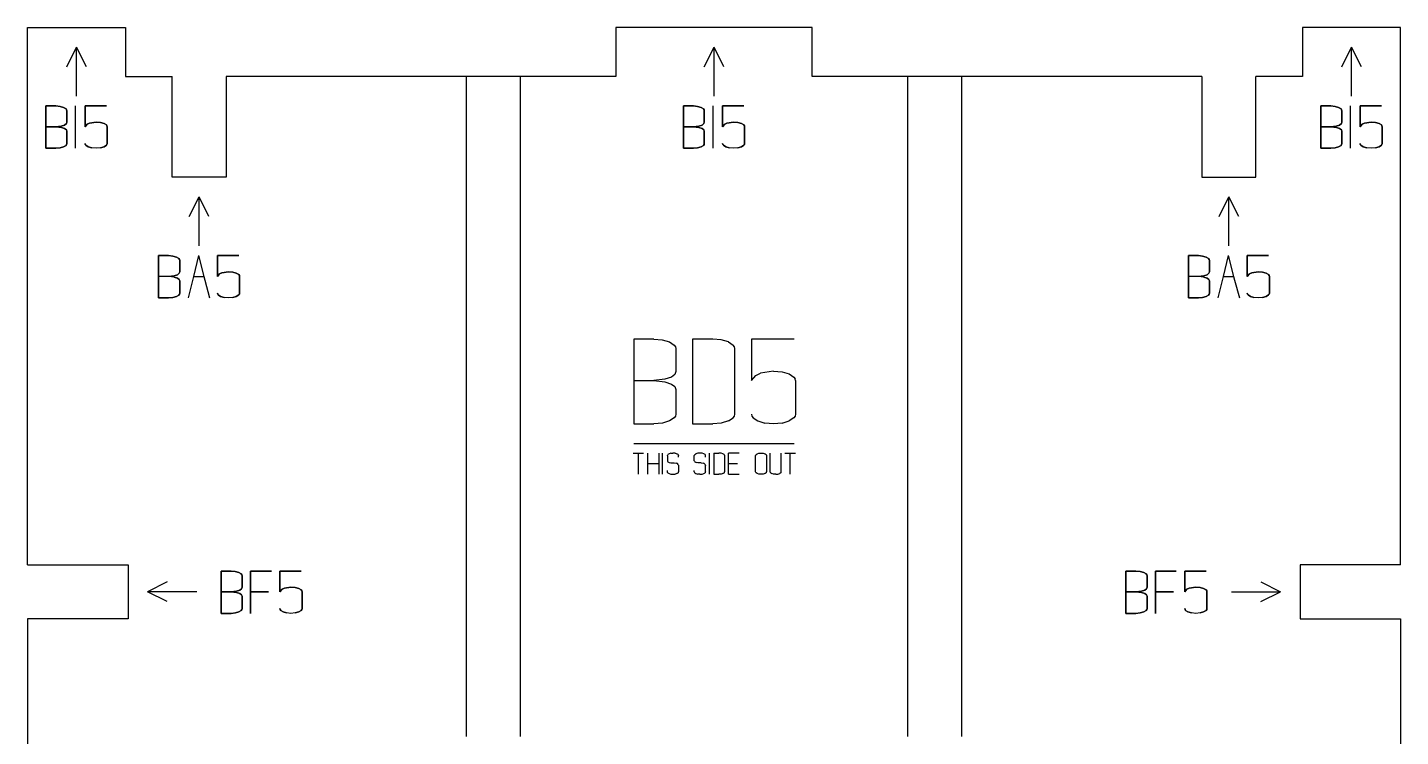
# Model space of a CAD drawing. Header units: millimetres. Extents: x 84 to 224, y -214 to -49.
# Drawn here: x 83.5 to 223.5, y -121.2 to -48.9 of the extents above; entities that cross this region are included whole.
import ezdxf

# ---------------------------------------------------------------- set-up
doc = ezdxf.new("R2010")
doc.units = ezdxf.units.MM
doc.layers.add('coding', color=2, linetype='Continuous')

msp = doc.modelspace()

# ---------------------------------------------------------------- linework, layer by layer
for p, q in [((83.55, -48.94), (93.55, -48.94)), ((83.55, -103.69), (83.55, -48.94)), ((93.55, -48.94), (93.55, -53.94)), ((163.55, -48.94), (143.55, -48.94)), ((143.55, -48.94), (143.55, -53.94)), ((163.55, -53.94), (163.55, -48.94)), ((223.55, -48.94), (213.55, -48.94)), ((213.55, -48.94), (213.55, -53.94)), ((223.55, -103.69), (223.55, -48.94)), ((93.55, -53.94), (98.3, -53.94)), ((98.3, -64.19), (98.3, -53.94)), ((143.55, -53.94), (103.8, -53.94)), ((103.8, -53.94), (103.8, -64.19)), ((203.3, -53.94), (163.55, -53.94)), ((203.3, -53.94), (203.3, -64.19)), ((213.55, -53.94), (208.8, -53.94)), ((208.8, -64.19), (208.8, -53.94)), ((103.8, -64.19), (98.3, -64.19)), ((203.3, -64.19), (208.8, -64.19)), ((83.55, -103.69), (93.8, -103.69)), ((93.8, -103.69), (93.8, -109.19)), ((213.3, -103.69), (213.3, -109.19)), ((223.55, -103.69), (213.3, -103.69)), ((93.8, -109.19), (83.55, -109.19)), ((83.55, -109.19), (83.55, -128.69)), ((213.3, -109.19), (223.55, -109.19)), ((223.55, -109.19), (223.55, -128.69))]:
    msp.add_line(p, q)
at = {"layer": 'coding'}
for p, q in [((87.55, -52.94), (88.55, -50.94)), ((88.55, -55.94), (88.55, -50.94)), ((89.55, -52.94), (88.55, -50.94)), ((152.55, -52.94), (153.55, -50.94)), ((153.55, -55.94), (153.55, -50.94)), ((154.55, -52.94), (153.55, -50.94)), ((217.55, -52.94), (218.55, -50.94)), ((218.55, -55.94), (218.55, -50.94)), ((219.55, -52.94), (218.55, -50.94)), ((128.3, -121.19), (128.3, -53.94)), ((133.8, -121.19), (133.8, -53.94)), ((173.3, -121.19), (173.3, -53.94)), ((178.8, -121.19), (178.8, -53.94)), ((85.42, -56.94), (85.42, -61.25)), ((86.44, -56.94), (85.42, -56.94)), ((85.42, -59.05), (85.42, -56.94)), ((85.42, -56.94), (86.44, -56.94)), ((86.87, -56.98), (86.44, -56.94)), ((86.44, -56.94), (86.87, -56.98)), ((87.23, -57.08), (86.87, -56.98)), ((86.87, -56.98), (87.23, -57.08)), ((87.48, -57.24), (87.23, -57.08)), ((87.23, -57.08), (87.48, -57.24)), ((87.54, -57.33), (87.48, -57.24)), ((87.48, -57.24), (87.54, -57.33)), ((87.56, -57.42), (87.54, -57.33)), ((87.54, -57.33), (87.56, -57.42)), ((88.42, -56.94), (88.42, -61.25)), ((89.42, -59.06), (89.42, -56.94)), ((89.42, -56.94), (91.59, -56.94)), ((91.59, -56.94), (89.42, -56.94)), ((89.42, -56.94), (89.42, -59.06)), ((150.42, -56.94), (150.42, -61.25)), ((151.44, -56.94), (150.42, -56.94)), ((150.42, -59.05), (150.42, -56.94)), ((150.42, -56.94), (151.44, -56.94)), ((151.87, -56.98), (151.44, -56.94)), ((151.44, -56.94), (151.87, -56.98)), ((152.23, -57.08), (151.87, -56.98)), ((151.87, -56.98), (152.23, -57.08)), ((152.48, -57.24), (152.23, -57.08)), ((152.23, -57.08), (152.48, -57.24)), ((152.54, -57.33), (152.48, -57.24)), ((152.48, -57.24), (152.54, -57.33)), ((152.56, -57.42), (152.54, -57.33)), ((152.54, -57.33), (152.56, -57.42)), ((153.42, -56.94), (153.42, -61.25)), ((154.42, -59.06), (154.42, -56.94)), ((154.42, -56.94), (156.59, -56.94)), ((156.59, -56.94), (154.42, -56.94)), ((154.42, -56.94), (154.42, -59.06)), ((215.42, -56.94), (215.42, -61.25)), ((216.44, -56.94), (215.42, -56.94)), ((215.42, -59.05), (215.42, -56.94)), ((215.42, -56.94), (216.44, -56.94)), ((216.87, -56.98), (216.44, -56.94)), ((216.44, -56.94), (216.87, -56.98)), ((217.23, -57.08), (216.87, -56.98)), ((216.87, -56.98), (217.23, -57.08)), ((217.48, -57.24), (217.23, -57.08)), ((217.23, -57.08), (217.48, -57.24)), ((217.54, -57.33), (217.48, -57.24)), ((217.48, -57.24), (217.54, -57.33)), ((217.56, -57.42), (217.54, -57.33)), ((217.54, -57.33), (217.56, -57.42)), ((218.42, -56.94), (218.42, -61.25)), ((219.42, -59.06), (219.42, -56.94)), ((219.42, -56.94), (221.59, -56.94)), ((221.59, -56.94), (219.42, -56.94)), ((219.42, -56.94), (219.42, -59.06)), ((87.33, -58.88), (87.51, -58.74)), ((87.51, -58.74), (87.33, -58.88)), ((87.51, -58.74), (87.56, -58.59)), ((87.56, -58.59), (87.51, -58.74)), ((87.56, -58.59), (87.56, -57.42)), ((87.56, -57.42), (87.56, -58.59)), ((89.87, -58.68), (89.64, -58.8)), ((89.64, -58.8), (89.87, -58.68)), ((90.54, -58.58), (89.87, -58.68)), ((89.87, -58.68), (90.54, -58.58)), ((90.99, -58.61), (90.54, -58.58)), ((90.54, -58.58), (90.99, -58.61)), ((91.35, -58.72), (90.99, -58.61)), ((90.99, -58.61), (91.35, -58.72)), ((91.59, -58.87), (91.35, -58.72)), ((91.35, -58.72), (91.59, -58.87)), ((152.33, -58.88), (152.51, -58.74)), ((152.51, -58.74), (152.33, -58.88)), ((152.51, -58.74), (152.56, -58.59)), ((152.56, -58.59), (152.51, -58.74)), ((152.56, -58.59), (152.56, -57.42)), ((152.56, -57.42), (152.56, -58.59)), ((154.87, -58.68), (154.64, -58.8)), ((154.64, -58.8), (154.87, -58.68)), ((155.54, -58.58), (154.87, -58.68)), ((154.87, -58.68), (155.54, -58.58)), ((155.99, -58.61), (155.54, -58.58)), ((155.54, -58.58), (155.99, -58.61)), ((156.35, -58.72), (155.99, -58.61)), ((155.99, -58.61), (156.35, -58.72)), ((156.59, -58.87), (156.35, -58.72)), ((156.35, -58.72), (156.59, -58.87)), ((217.33, -58.88), (217.51, -58.74)), ((217.51, -58.74), (217.33, -58.88)), ((217.51, -58.74), (217.56, -58.59)), ((217.56, -58.59), (217.51, -58.74)), ((217.56, -58.59), (217.56, -57.42)), ((217.56, -57.42), (217.56, -58.59)), ((219.87, -58.68), (219.64, -58.8)), ((219.64, -58.8), (219.87, -58.68)), ((220.54, -58.58), (219.87, -58.68)), ((219.87, -58.68), (220.54, -58.58)), ((220.99, -58.61), (220.54, -58.58)), ((220.54, -58.58), (220.99, -58.61)), ((221.35, -58.72), (220.99, -58.61)), ((220.99, -58.61), (221.35, -58.72)), ((221.59, -58.87), (221.35, -58.72)), ((221.35, -58.72), (221.59, -58.87)), ((85.42, -61.25), (85.42, -59.05)), ((85.42, -59.05), (86.44, -59.05)), ((86.44, -59.05), (85.42, -59.05)), ((86.44, -59.05), (86.99, -58.99)), ((86.99, -58.99), (86.44, -59.05)), ((86.44, -59.05), (87, -59.12)), ((87, -59.12), (86.44, -59.05)), ((86.99, -58.99), (87.33, -58.88)), ((87.33, -58.88), (86.99, -58.99)), ((87, -59.12), (87.33, -59.23)), ((87.33, -59.23), (87, -59.12)), ((87.33, -59.23), (87.51, -59.36)), ((87.51, -59.36), (87.33, -59.23)), ((87.51, -59.36), (87.56, -59.51)), ((87.56, -59.51), (87.51, -59.36)), ((87.56, -59.51), (87.56, -60.77)), ((87.56, -60.77), (87.56, -59.51)), ((89.64, -58.8), (89.42, -59.06)), ((89.42, -59.06), (89.64, -58.8)), ((91.65, -58.96), (91.59, -58.87)), ((91.59, -58.87), (91.65, -58.96)), ((91.67, -59.06), (91.65, -58.96)), ((91.65, -58.96), (91.67, -59.06)), ((91.67, -60.77), (91.67, -59.06)), ((91.67, -59.06), (91.67, -60.77)), ((150.42, -61.25), (150.42, -59.05)), ((150.42, -59.05), (151.44, -59.05)), ((151.44, -59.05), (150.42, -59.05)), ((151.44, -59.05), (151.99, -58.99)), ((151.99, -58.99), (151.44, -59.05)), ((151.44, -59.05), (152, -59.12)), ((152, -59.12), (151.44, -59.05)), ((151.99, -58.99), (152.33, -58.88)), ((152.33, -58.88), (151.99, -58.99)), ((152, -59.12), (152.33, -59.23)), ((152.33, -59.23), (152, -59.12)), ((152.33, -59.23), (152.51, -59.36)), ((152.51, -59.36), (152.33, -59.23)), ((152.51, -59.36), (152.56, -59.51)), ((152.56, -59.51), (152.51, -59.36)), ((152.56, -59.51), (152.56, -60.77)), ((152.56, -60.77), (152.56, -59.51)), ((154.64, -58.8), (154.42, -59.06)), ((154.42, -59.06), (154.64, -58.8)), ((156.65, -58.96), (156.59, -58.87)), ((156.59, -58.87), (156.65, -58.96)), ((156.67, -59.06), (156.65, -58.96)), ((156.65, -58.96), (156.67, -59.06)), ((156.67, -60.77), (156.67, -59.06)), ((156.67, -59.06), (156.67, -60.77)), ((215.42, -61.25), (215.42, -59.05)), ((215.42, -59.05), (216.44, -59.05)), ((216.44, -59.05), (215.42, -59.05)), ((216.44, -59.05), (216.99, -58.99)), ((216.99, -58.99), (216.44, -59.05)), ((216.44, -59.05), (217, -59.12)), ((217, -59.12), (216.44, -59.05)), ((216.99, -58.99), (217.33, -58.88)), ((217.33, -58.88), (216.99, -58.99)), ((217, -59.12), (217.33, -59.23)), ((217.33, -59.23), (217, -59.12)), ((217.33, -59.23), (217.51, -59.36)), ((217.51, -59.36), (217.33, -59.23)), ((217.51, -59.36), (217.56, -59.51)), ((217.56, -59.51), (217.51, -59.36)), ((217.56, -59.51), (217.56, -60.77)), ((217.56, -60.77), (217.56, -59.51)), ((219.64, -58.8), (219.42, -59.06)), ((219.42, -59.06), (219.64, -58.8)), ((221.65, -58.96), (221.59, -58.87)), ((221.59, -58.87), (221.65, -58.96)), ((221.67, -59.06), (221.65, -58.96)), ((221.65, -58.96), (221.67, -59.06)), ((221.67, -60.77), (221.67, -59.06)), ((221.67, -59.06), (221.67, -60.77)), ((86.44, -61.25), (85.42, -61.25)), ((85.42, -61.25), (86.44, -61.25)), ((86.87, -61.21), (86.44, -61.25)), ((86.44, -61.25), (86.87, -61.21)), ((87.23, -61.11), (86.87, -61.21)), ((86.87, -61.21), (87.23, -61.11)), ((87.48, -60.96), (87.23, -61.11)), ((87.23, -61.11), (87.48, -60.96)), ((87.54, -60.87), (87.48, -60.96)), ((87.48, -60.96), (87.54, -60.87)), ((87.56, -60.77), (87.54, -60.87)), ((87.54, -60.87), (87.56, -60.77)), ((89.44, -60.86), (89.42, -60.77)), ((89.42, -60.77), (89.44, -60.86)), ((89.5, -60.95), (89.44, -60.86)), ((89.44, -60.86), (89.5, -60.95)), ((89.74, -61.11), (89.5, -60.95)), ((89.5, -60.95), (89.74, -61.11)), ((90.1, -61.21), (89.74, -61.11)), ((89.74, -61.11), (90.1, -61.21)), ((90.54, -61.25), (90.1, -61.21)), ((90.99, -61.21), (90.54, -61.25)), ((90.99, -61.21), (91.35, -61.11)), ((91.35, -61.11), (90.99, -61.21)), ((91.35, -61.11), (91.59, -60.95)), ((91.59, -60.95), (91.35, -61.11)), ((91.59, -60.95), (91.65, -60.86)), ((91.65, -60.86), (91.59, -60.95)), ((91.65, -60.86), (91.67, -60.77)), ((91.67, -60.77), (91.65, -60.86)), ((151.44, -61.25), (150.42, -61.25)), ((150.42, -61.25), (151.44, -61.25)), ((151.87, -61.21), (151.44, -61.25)), ((151.44, -61.25), (151.87, -61.21)), ((152.23, -61.11), (151.87, -61.21)), ((151.87, -61.21), (152.23, -61.11)), ((152.48, -60.96), (152.23, -61.11)), ((152.23, -61.11), (152.48, -60.96)), ((152.54, -60.87), (152.48, -60.96)), ((152.48, -60.96), (152.54, -60.87)), ((152.56, -60.77), (152.54, -60.87)), ((152.54, -60.87), (152.56, -60.77)), ((154.44, -60.86), (154.42, -60.77)), ((154.42, -60.77), (154.44, -60.86)), ((154.5, -60.95), (154.44, -60.86)), ((154.44, -60.86), (154.5, -60.95)), ((154.74, -61.11), (154.5, -60.95)), ((154.5, -60.95), (154.74, -61.11)), ((155.1, -61.21), (154.74, -61.11)), ((154.74, -61.11), (155.1, -61.21)), ((155.54, -61.25), (155.1, -61.21)), ((155.99, -61.21), (155.54, -61.25)), ((155.99, -61.21), (156.35, -61.11)), ((156.35, -61.11), (155.99, -61.21)), ((156.35, -61.11), (156.59, -60.95)), ((156.59, -60.95), (156.35, -61.11)), ((156.59, -60.95), (156.65, -60.86)), ((156.65, -60.86), (156.59, -60.95)), ((156.65, -60.86), (156.67, -60.77)), ((156.67, -60.77), (156.65, -60.86)), ((216.44, -61.25), (215.42, -61.25)), ((215.42, -61.25), (216.44, -61.25)), ((216.87, -61.21), (216.44, -61.25)), ((216.44, -61.25), (216.87, -61.21)), ((217.23, -61.11), (216.87, -61.21)), ((216.87, -61.21), (217.23, -61.11)), ((217.48, -60.96), (217.23, -61.11)), ((217.23, -61.11), (217.48, -60.96)), ((217.54, -60.87), (217.48, -60.96)), ((217.48, -60.96), (217.54, -60.87)), ((217.56, -60.77), (217.54, -60.87)), ((217.54, -60.87), (217.56, -60.77)), ((219.44, -60.86), (219.42, -60.77)), ((219.42, -60.77), (219.44, -60.86)), ((219.5, -60.95), (219.44, -60.86)), ((219.44, -60.86), (219.5, -60.95)), ((219.74, -61.11), (219.5, -60.95)), ((219.5, -60.95), (219.74, -61.11)), ((220.1, -61.21), (219.74, -61.11)), ((219.74, -61.11), (220.1, -61.21)), ((220.54, -61.25), (220.1, -61.21)), ((220.99, -61.21), (220.54, -61.25)), ((220.99, -61.21), (221.35, -61.11)), ((221.35, -61.11), (220.99, -61.21)), ((221.35, -61.11), (221.59, -60.95)), ((221.59, -60.95), (221.35, -61.11)), ((221.59, -60.95), (221.65, -60.86)), ((221.65, -60.86), (221.59, -60.95)), ((221.65, -60.86), (221.67, -60.77)), ((221.67, -60.77), (221.65, -60.86)), ((100.05, -68.19), (101.05, -66.19)), ((101.05, -71.19), (101.05, -66.19)), ((102.05, -68.19), (101.05, -66.19)), ((205.05, -68.19), (206.05, -66.19)), ((206.05, -71.19), (206.05, -66.19)), ((207.05, -68.19), (206.05, -66.19)), ((96.92, -72.19), (96.92, -76.5)), ((97.94, -72.19), (96.92, -72.19)), ((96.92, -74.3), (96.92, -72.19)), ((96.92, -72.19), (97.94, -72.19)), ((98.37, -72.23), (97.94, -72.19)), ((97.94, -72.19), (98.37, -72.23)), ((98.74, -72.33), (98.37, -72.23)), ((98.37, -72.23), (98.74, -72.33)), ((98.98, -72.49), (98.74, -72.33)), ((98.74, -72.33), (98.98, -72.49)), ((99.05, -72.58), (98.98, -72.49)), ((98.98, -72.49), (99.05, -72.58)), ((99.07, -72.67), (99.05, -72.58)), ((99.05, -72.58), (99.07, -72.67)), ((99.07, -73.84), (99.07, -72.67)), ((99.07, -72.67), (99.07, -73.84)), ((100.98, -72.19), (100.46, -74.3)), ((100.98, -72.19), (101.53, -74.3)), ((102.92, -74.31), (102.92, -72.19)), ((102.92, -72.19), (105.09, -72.19)), ((105.09, -72.19), (102.92, -72.19)), ((102.92, -72.19), (102.92, -74.31)), ((201.92, -72.19), (201.92, -76.5)), ((202.94, -72.19), (201.92, -72.19)), ((201.92, -74.3), (201.92, -72.19)), ((201.92, -72.19), (202.94, -72.19)), ((203.37, -72.23), (202.94, -72.19)), ((202.94, -72.19), (203.37, -72.23)), ((203.74, -72.33), (203.37, -72.23)), ((203.37, -72.23), (203.74, -72.33)), ((203.98, -72.49), (203.74, -72.33)), ((203.74, -72.33), (203.98, -72.49)), ((204.05, -72.58), (203.98, -72.49)), ((203.98, -72.49), (204.05, -72.58)), ((204.07, -72.67), (204.05, -72.58)), ((204.05, -72.58), (204.07, -72.67)), ((204.07, -73.84), (204.07, -72.67)), ((204.07, -72.67), (204.07, -73.84)), ((205.98, -72.19), (205.46, -74.3)), ((205.98, -72.19), (206.53, -74.3)), ((207.92, -74.31), (207.92, -72.19)), ((207.92, -72.19), (210.09, -72.19)), ((210.09, -72.19), (207.92, -72.19)), ((207.92, -72.19), (207.92, -74.31)), ((98.49, -74.24), (98.84, -74.13)), ((98.84, -74.13), (98.49, -74.24)), ((98.84, -74.13), (99.01, -73.99)), ((99.01, -73.99), (98.84, -74.13)), ((99.01, -73.99), (99.07, -73.84)), ((99.07, -73.84), (99.01, -73.99)), ((103.14, -74.05), (102.92, -74.31)), ((102.92, -74.31), (103.14, -74.05)), ((103.37, -73.93), (103.14, -74.05)), ((103.14, -74.05), (103.37, -73.93)), ((104.04, -73.83), (103.37, -73.93)), ((103.37, -73.93), (104.04, -73.83)), ((104.48, -73.86), (104.04, -73.83)), ((104.04, -73.83), (104.48, -73.86)), ((104.84, -73.97), (104.48, -73.86)), ((104.48, -73.86), (104.84, -73.97)), ((105.09, -74.12), (104.84, -73.97)), ((104.84, -73.97), (105.09, -74.12)), ((105.15, -74.21), (105.09, -74.12)), ((105.09, -74.12), (105.15, -74.21)), ((203.49, -74.24), (203.84, -74.13)), ((203.84, -74.13), (203.49, -74.24)), ((203.84, -74.13), (204.01, -73.99)), ((204.01, -73.99), (203.84, -74.13)), ((204.01, -73.99), (204.07, -73.84)), ((204.07, -73.84), (204.01, -73.99)), ((208.14, -74.05), (207.92, -74.31)), ((207.92, -74.31), (208.14, -74.05)), ((208.37, -73.93), (208.14, -74.05)), ((208.14, -74.05), (208.37, -73.93)), ((209.04, -73.83), (208.37, -73.93)), ((208.37, -73.93), (209.04, -73.83)), ((209.48, -73.86), (209.04, -73.83)), ((209.04, -73.83), (209.48, -73.86)), ((209.84, -73.97), (209.48, -73.86)), ((209.48, -73.86), (209.84, -73.97)), ((210.09, -74.12), (209.84, -73.97)), ((209.84, -73.97), (210.09, -74.12)), ((210.15, -74.21), (210.09, -74.12)), ((210.09, -74.12), (210.15, -74.21)), ((96.92, -76.5), (96.92, -74.3)), ((97.94, -74.3), (96.92, -74.3)), ((98.49, -74.24), (97.94, -74.3)), ((98.5, -74.37), (97.94, -74.3)), ((98.5, -74.37), (98.84, -74.48)), ((98.84, -74.48), (98.5, -74.37)), ((98.84, -74.48), (99.01, -74.61)), ((99.01, -74.61), (98.84, -74.48)), ((99.01, -74.61), (99.07, -74.76)), ((99.07, -74.76), (99.01, -74.61)), ((99.07, -74.76), (99.07, -76.02)), ((99.07, -76.02), (99.07, -74.76)), ((100.46, -74.3), (99.92, -76.5)), ((100.46, -74.3), (101.53, -74.3)), ((101.53, -74.3), (101.63, -74.68)), ((101.63, -74.68), (102.11, -76.5)), ((105.17, -74.31), (105.15, -74.21)), ((105.15, -74.21), (105.17, -74.31)), ((105.17, -76.02), (105.17, -74.31)), ((105.17, -74.31), (105.17, -76.02)), ((201.92, -76.5), (201.92, -74.3)), ((202.94, -74.3), (201.92, -74.3)), ((203.49, -74.24), (202.94, -74.3)), ((203.5, -74.37), (202.94, -74.3)), ((203.5, -74.37), (203.84, -74.48)), ((203.84, -74.48), (203.5, -74.37)), ((203.84, -74.48), (204.01, -74.61)), ((204.01, -74.61), (203.84, -74.48)), ((204.01, -74.61), (204.07, -74.76)), ((204.07, -74.76), (204.01, -74.61)), ((204.07, -74.76), (204.07, -76.02)), ((204.07, -76.02), (204.07, -74.76)), ((205.46, -74.3), (204.92, -76.5)), ((205.46, -74.3), (206.53, -74.3)), ((206.53, -74.3), (206.63, -74.68)), ((206.63, -74.68), (207.11, -76.5)), ((210.17, -74.31), (210.15, -74.21)), ((210.15, -74.21), (210.17, -74.31)), ((210.17, -76.02), (210.17, -74.31)), ((210.17, -74.31), (210.17, -76.02)), ((97.94, -76.5), (96.92, -76.5)), ((96.92, -76.5), (97.94, -76.5)), ((98.37, -76.46), (97.94, -76.5)), ((97.94, -76.5), (98.37, -76.46)), ((98.74, -76.36), (98.37, -76.46)), ((98.37, -76.46), (98.74, -76.36)), ((98.98, -76.21), (98.74, -76.36)), ((98.74, -76.36), (98.98, -76.21)), ((99.05, -76.12), (98.98, -76.21)), ((98.98, -76.21), (99.05, -76.12)), ((99.07, -76.02), (99.05, -76.12)), ((99.05, -76.12), (99.07, -76.02)), ((102.94, -76.11), (102.92, -76.02)), ((102.92, -76.02), (102.94, -76.11)), ((103, -76.2), (102.94, -76.11)), ((102.94, -76.11), (103, -76.2)), ((103.24, -76.36), (103, -76.2)), ((103, -76.2), (103.24, -76.36)), ((103.6, -76.46), (103.24, -76.36)), ((103.24, -76.36), (103.6, -76.46)), ((104.04, -76.5), (103.6, -76.46)), ((104.48, -76.46), (104.04, -76.5)), ((104.48, -76.46), (104.84, -76.36)), ((104.84, -76.36), (104.48, -76.46)), ((104.84, -76.36), (105.09, -76.2)), ((105.09, -76.2), (104.84, -76.36)), ((105.09, -76.2), (105.15, -76.11)), ((105.15, -76.11), (105.09, -76.2)), ((105.15, -76.11), (105.17, -76.02)), ((105.17, -76.02), (105.15, -76.11)), ((202.94, -76.5), (201.92, -76.5)), ((201.92, -76.5), (202.94, -76.5)), ((203.37, -76.46), (202.94, -76.5)), ((202.94, -76.5), (203.37, -76.46)), ((203.74, -76.36), (203.37, -76.46)), ((203.37, -76.46), (203.74, -76.36)), ((203.98, -76.21), (203.74, -76.36)), ((203.74, -76.36), (203.98, -76.21)), ((204.05, -76.12), (203.98, -76.21)), ((203.98, -76.21), (204.05, -76.12)), ((204.07, -76.02), (204.05, -76.12)), ((204.05, -76.12), (204.07, -76.02)), ((207.94, -76.11), (207.92, -76.02)), ((207.92, -76.02), (207.94, -76.11)), ((208, -76.2), (207.94, -76.11)), ((207.94, -76.11), (208, -76.2)), ((208.24, -76.36), (208, -76.2)), ((208, -76.2), (208.24, -76.36)), ((208.6, -76.46), (208.24, -76.36)), ((208.24, -76.36), (208.6, -76.46)), ((209.04, -76.5), (208.6, -76.46)), ((209.48, -76.46), (209.04, -76.5)), ((209.48, -76.46), (209.84, -76.36)), ((209.84, -76.36), (209.48, -76.46)), ((209.84, -76.36), (210.09, -76.2)), ((210.09, -76.2), (209.84, -76.36)), ((210.09, -76.2), (210.15, -76.11)), ((210.15, -76.11), (210.09, -76.2)), ((210.15, -76.11), (210.17, -76.02)), ((210.17, -76.02), (210.15, -76.11)), ((147.41, -80.7), (145.38, -80.7)), ((145.38, -80.7), (145.38, -84.92)), ((147.41, -80.7), (148.27, -80.77)), ((148.27, -80.77), (149, -80.99)), ((149, -80.99), (149.5, -81.3)), ((151.37, -80.7), (151.37, -89.32)), ((153.41, -80.7), (151.37, -80.7)), ((154.28, -80.77), (153.41, -80.7)), ((155.01, -80.99), (154.28, -80.77)), ((155.01, -80.99), (155.49, -81.3)), ((161.71, -80.7), (157.37, -80.7)), ((157.37, -80.7), (157.37, -84.93)), ((149.5, -81.3), (149.62, -81.47)), ((149.62, -81.47), (149.66, -81.66)), ((149.66, -81.66), (149.66, -84)), ((155.62, -81.47), (155.49, -81.3)), ((155.66, -81.66), (155.62, -81.47)), ((155.66, -88.35), (155.66, -81.66)), ((149.66, -84), (149.55, -84.31)), ((159.61, -83.97), (158.27, -84.17)), ((159.61, -83.97), (160.5, -84.04)), ((145.38, -84.92), (145.38, -89.32)), ((145.38, -84.92), (147.41, -84.92)), ((148.52, -84.79), (147.41, -84.92)), ((147.41, -84.92), (148.53, -85.06)), ((149.2, -84.58), (148.52, -84.79)), ((148.53, -85.06), (149.2, -85.27)), ((149.55, -84.31), (149.2, -84.58)), ((149.2, -85.27), (149.55, -85.54)), ((157.37, -84.93), (157.8, -84.42)), ((157.8, -84.42), (158.27, -84.17)), ((160.5, -84.04), (161.22, -84.25)), ((161.22, -84.25), (161.7, -84.56)), ((161.7, -84.56), (161.82, -84.74)), ((161.86, -84.93), (161.82, -84.74)), ((161.86, -84.93), (161.86, -88.35)), ((149.55, -85.54), (149.66, -85.84)), ((149.66, -85.84), (149.66, -88.35)), ((145.38, -89.32), (147.41, -89.32)), ((148.28, -89.25), (147.41, -89.32)), ((149, -89.04), (148.28, -89.25)), ((149.5, -88.73), (149, -89.04)), ((149.62, -88.55), (149.5, -88.73)), ((149.66, -88.35), (149.62, -88.55)), ((151.37, -89.32), (153.41, -89.32)), ((154.29, -89.25), (153.41, -89.32)), ((155.01, -89.04), (154.29, -89.25)), ((155.01, -89.04), (155.49, -88.73)), ((155.49, -88.73), (155.62, -88.55)), ((155.62, -88.55), (155.66, -88.35)), ((157.37, -88.35), (157.41, -88.55)), ((157.41, -88.55), (157.53, -88.72)), ((157.53, -88.72), (158.01, -89.04)), ((158.01, -89.04), (158.73, -89.25)), ((159.61, -89.32), (158.73, -89.25)), ((160.5, -89.25), (159.61, -89.32)), ((160.5, -89.25), (161.22, -89.04)), ((161.7, -88.72), (161.22, -89.04)), ((161.82, -88.55), (161.7, -88.72)), ((161.86, -88.35), (161.82, -88.55)), ((145.3, -92.32), (145.84, -92.32)), ((145.38, -91.32), (161.71, -91.32)), ((145.84, -94.47), (145.84, -92.32)), ((145.84, -92.32), (146.37, -92.32)), ((146.8, -93.38), (146.8, -92.32)), ((147.92, -92.32), (147.92, -93.38)), ((148.3, -94.47), (148.3, -92.31)), ((148.96, -92.39), (148.84, -92.46)), ((149.14, -92.33), (148.96, -92.39)), ((149.14, -92.33), (149.36, -92.32)), ((149.58, -92.33), (149.36, -92.32)), ((149.58, -92.33), (149.76, -92.39)), ((149.88, -92.46), (149.76, -92.39)), ((151.58, -92.46), (151.7, -92.39)), ((151.89, -92.33), (151.7, -92.39)), ((152.11, -92.32), (151.89, -92.33)), ((152.33, -92.33), (152.11, -92.32)), ((152.51, -92.39), (152.33, -92.33)), ((152.63, -92.46), (152.51, -92.39)), ((153.04, -92.31), (153.04, -94.47)), ((153.54, -92.32), (153.54, -94.47)), ((153.54, -92.32), (154.05, -92.32)), ((154.27, -92.33), (154.05, -92.32)), ((154.45, -92.39), (154.27, -92.33)), ((154.57, -92.47), (154.45, -92.39)), ((155.04, -93.36), (155.04, -92.32)), ((156.1, -92.32), (155.04, -92.32)), ((157.83, -92.46), (157.95, -92.39)), ((157.95, -92.39), (158.13, -92.33)), ((158.13, -92.33), (158.35, -92.32)), ((158.35, -92.32), (158.57, -92.33)), ((158.57, -92.33), (158.75, -92.39)), ((158.75, -92.39), (158.87, -92.46)), ((159.28, -94.23), (159.28, -92.33)), ((160.41, -94.23), (160.41, -92.33)), ((160.78, -92.32), (161.32, -92.32)), ((161.32, -94.47), (161.32, -92.32)), ((161.32, -92.32), (161.85, -92.32)), ((146.8, -93.38), (147.92, -93.38)), ((146.8, -94.47), (146.8, -93.38)), ((147.92, -93.38), (147.92, -94.47)), ((148.8, -92.56), (148.81, -92.51)), ((148.8, -92.56), (148.8, -93.09)), ((148.8, -93.09), (148.81, -93.14)), ((148.81, -92.51), (148.84, -92.46)), ((148.81, -93.14), (148.85, -93.19)), ((148.85, -93.19), (148.99, -93.27)), ((148.99, -93.27), (149.16, -93.29)), ((149.16, -93.29), (149.5, -93.3)), ((149.5, -93.3), (149.69, -93.32)), ((149.82, -93.38), (149.69, -93.32)), ((149.9, -93.47), (149.82, -93.38)), ((149.91, -92.51), (149.88, -92.46)), ((149.9, -93.47), (149.93, -93.59)), ((149.91, -92.51), (149.92, -92.56)), ((149.92, -92.71), (149.92, -92.56)), ((149.93, -93.59), (149.92, -94.23)), ((151.54, -92.56), (151.55, -92.51)), ((151.54, -93.09), (151.54, -92.56)), ((151.56, -93.14), (151.54, -93.09)), ((151.55, -92.51), (151.58, -92.46)), ((151.56, -93.14), (151.59, -93.19)), ((151.59, -93.19), (151.74, -93.27)), ((151.9, -93.29), (151.74, -93.27)), ((152.24, -93.3), (151.9, -93.29)), ((152.24, -93.3), (152.43, -93.32)), ((152.56, -93.38), (152.43, -93.32)), ((152.65, -93.47), (152.56, -93.38)), ((152.63, -92.46), (152.66, -92.51)), ((152.65, -93.47), (152.67, -93.59)), ((152.67, -92.56), (152.66, -92.51)), ((152.67, -92.71), (152.67, -92.56)), ((152.67, -94.23), (152.67, -93.59)), ((154.6, -92.51), (154.57, -92.47)), ((154.6, -92.51), (154.61, -92.56)), ((154.61, -92.56), (154.61, -94.23)), ((155.04, -94.47), (155.04, -93.36)), ((155.04, -93.36), (155.95, -93.36)), ((157.78, -92.56), (157.8, -92.51)), ((157.78, -94.23), (157.78, -92.56)), ((157.8, -92.51), (157.83, -92.46)), ((158.87, -92.46), (158.9, -92.51)), ((158.9, -92.51), (158.91, -92.56)), ((158.91, -92.56), (158.91, -94.23)), ((148.8, -94.23), (148.8, -94.08)), ((148.81, -94.28), (148.8, -94.23)), ((148.84, -94.32), (148.81, -94.28)), ((148.84, -94.32), (148.96, -94.4)), ((148.96, -94.4), (149.14, -94.45)), ((149.14, -94.45), (149.36, -94.47)), ((149.36, -94.47), (149.58, -94.45)), ((149.76, -94.4), (149.58, -94.45)), ((149.76, -94.4), (149.88, -94.32)), ((149.88, -94.32), (149.91, -94.28)), ((149.91, -94.28), (149.92, -94.23)), ((151.54, -94.23), (151.54, -94.08)), ((151.54, -94.23), (151.55, -94.28)), ((151.55, -94.28), (151.58, -94.32)), ((151.58, -94.32), (151.7, -94.4)), ((151.7, -94.4), (151.89, -94.45)), ((152.11, -94.47), (151.89, -94.45)), ((152.11, -94.47), (152.33, -94.45)), ((152.33, -94.45), (152.51, -94.4)), ((152.51, -94.4), (152.63, -94.32)), ((152.66, -94.28), (152.63, -94.32)), ((152.67, -94.23), (152.66, -94.28)), ((153.54, -94.47), (154.05, -94.47)), ((154.27, -94.45), (154.05, -94.47)), ((154.45, -94.4), (154.27, -94.45)), ((154.45, -94.4), (154.57, -94.32)), ((154.57, -94.32), (154.6, -94.28)), ((154.6, -94.28), (154.61, -94.23)), ((155.04, -94.47), (156.1, -94.47)), ((157.8, -94.28), (157.78, -94.23)), ((157.83, -94.32), (157.8, -94.28)), ((157.95, -94.4), (157.83, -94.32)), ((158.13, -94.45), (157.95, -94.4)), ((158.35, -94.47), (158.13, -94.45)), ((158.57, -94.45), (158.35, -94.47)), ((158.75, -94.4), (158.57, -94.45)), ((158.87, -94.32), (158.75, -94.4)), ((158.9, -94.28), (158.87, -94.32)), ((158.9, -94.28), (158.91, -94.23)), ((159.29, -94.28), (159.28, -94.23)), ((159.32, -94.32), (159.29, -94.28)), ((159.32, -94.32), (159.44, -94.4)), ((159.62, -94.45), (159.44, -94.4)), ((159.85, -94.47), (159.62, -94.45)), ((159.85, -94.47), (160.07, -94.45)), ((160.07, -94.45), (160.25, -94.4)), ((160.37, -94.32), (160.25, -94.4)), ((160.4, -94.28), (160.37, -94.32)), ((160.4, -94.28), (160.41, -94.23)), ((103.3, -104.33), (103.3, -108.64)), ((104.31, -104.33), (103.3, -104.33)), ((103.3, -106.44), (103.3, -104.33)), ((103.3, -104.33), (104.31, -104.33)), ((104.74, -104.37), (104.31, -104.33)), ((104.31, -104.33), (104.74, -104.37)), ((105.11, -104.47), (104.74, -104.37)), ((104.74, -104.37), (105.11, -104.47)), ((105.35, -104.63), (105.11, -104.47)), ((105.11, -104.47), (105.35, -104.63)), ((105.42, -104.72), (105.35, -104.63)), ((105.35, -104.63), (105.42, -104.72)), ((105.44, -104.81), (105.42, -104.72)), ((105.42, -104.72), (105.44, -104.81)), ((105.44, -105.98), (105.44, -104.81)), ((105.44, -104.81), (105.44, -105.98)), ((106.29, -108.64), (106.29, -104.33)), ((106.29, -104.33), (108.42, -104.33)), ((108.42, -104.33), (106.29, -104.33)), ((106.29, -104.33), (106.29, -106.46)), ((109.29, -106.45), (109.29, -104.33)), ((109.29, -104.33), (111.46, -104.33)), ((111.46, -104.33), (109.29, -104.33)), ((109.29, -104.33), (109.29, -106.45)), ((195.55, -104.33), (195.55, -108.64)), ((196.57, -104.33), (195.55, -104.33)), ((195.55, -106.44), (195.55, -104.33)), ((195.55, -104.33), (196.57, -104.33)), ((197, -104.37), (196.57, -104.33)), ((196.57, -104.33), (197, -104.37)), ((197.36, -104.47), (197, -104.37)), ((197, -104.37), (197.36, -104.47)), ((197.61, -104.63), (197.36, -104.47)), ((197.36, -104.47), (197.61, -104.63)), ((197.67, -104.72), (197.61, -104.63)), ((197.61, -104.63), (197.67, -104.72)), ((197.7, -104.81), (197.67, -104.72)), ((197.67, -104.72), (197.7, -104.81)), ((197.7, -105.98), (197.7, -104.81)), ((197.7, -104.81), (197.7, -105.98)), ((198.55, -108.64), (198.55, -104.33)), ((198.55, -104.33), (200.68, -104.33)), ((200.68, -104.33), (198.55, -104.33)), ((198.55, -104.33), (198.55, -106.46)), ((201.55, -106.45), (201.55, -104.33)), ((201.55, -104.33), (203.72, -104.33)), ((203.72, -104.33), (201.55, -104.33)), ((201.55, -104.33), (201.55, -106.45)), ((97.8, -105.44), (95.8, -106.44)), ((104.31, -106.44), (104.86, -106.38)), ((104.86, -106.38), (104.31, -106.44)), ((104.86, -106.38), (105.21, -106.27)), ((105.21, -106.27), (104.86, -106.38)), ((105.21, -106.27), (105.38, -106.13)), ((105.38, -106.13), (105.21, -106.27)), ((105.38, -106.13), (105.44, -105.98)), ((105.44, -105.98), (105.38, -106.13)), ((109.51, -106.19), (109.29, -106.45)), ((109.29, -106.45), (109.51, -106.19)), ((109.74, -106.07), (109.51, -106.19)), ((109.51, -106.19), (109.74, -106.07)), ((110.41, -105.97), (109.74, -106.07)), ((109.74, -106.07), (110.41, -105.97)), ((110.85, -106), (110.41, -105.97)), ((110.41, -105.97), (110.85, -106)), ((111.22, -106.11), (110.85, -106)), ((110.85, -106), (111.22, -106.11)), ((111.46, -106.26), (111.22, -106.11)), ((111.22, -106.11), (111.46, -106.26)), ((111.52, -106.35), (111.46, -106.26)), ((111.46, -106.26), (111.52, -106.35)), ((111.54, -106.45), (111.52, -106.35)), ((111.52, -106.35), (111.54, -106.45)), ((196.57, -106.44), (197.12, -106.38)), ((197.12, -106.38), (196.57, -106.44)), ((197.12, -106.38), (197.46, -106.27)), ((197.46, -106.27), (197.12, -106.38)), ((197.46, -106.27), (197.64, -106.13)), ((197.64, -106.13), (197.46, -106.27)), ((197.64, -106.13), (197.7, -105.98)), ((197.7, -105.98), (197.64, -106.13)), ((201.77, -106.19), (201.55, -106.45)), ((201.55, -106.45), (201.77, -106.19)), ((202, -106.07), (201.77, -106.19)), ((201.77, -106.19), (202, -106.07)), ((202.67, -105.97), (202, -106.07)), ((202, -106.07), (202.67, -105.97)), ((203.11, -106), (202.67, -105.97)), ((202.67, -105.97), (203.11, -106)), ((203.47, -106.11), (203.11, -106)), ((203.11, -106), (203.47, -106.11)), ((203.72, -106.26), (203.47, -106.11)), ((203.47, -106.11), (203.72, -106.26)), ((203.78, -106.35), (203.72, -106.26)), ((203.72, -106.26), (203.78, -106.35)), ((203.8, -106.45), (203.78, -106.35)), ((203.78, -106.35), (203.8, -106.45)), ((209.3, -105.44), (211.3, -106.44)), ((100.8, -106.44), (95.8, -106.44)), ((97.8, -107.44), (95.8, -106.44)), ((103.3, -108.64), (103.3, -106.44)), ((103.3, -106.44), (104.31, -106.44)), ((104.31, -106.44), (103.3, -106.44)), ((104.31, -106.44), (104.87, -106.51)), ((104.87, -106.51), (104.31, -106.44)), ((104.87, -106.51), (105.21, -106.62)), ((105.21, -106.62), (104.87, -106.51)), ((105.21, -106.62), (105.38, -106.75)), ((105.38, -106.75), (105.21, -106.62)), ((105.38, -106.75), (105.44, -106.9)), ((105.44, -106.9), (105.38, -106.75)), ((105.44, -106.9), (105.44, -108.16)), ((105.44, -108.16), (105.44, -106.9)), ((106.29, -106.46), (108.12, -106.46)), ((108.12, -106.46), (106.29, -106.46)), ((106.29, -106.46), (106.29, -108.64)), ((111.54, -108.16), (111.54, -106.45)), ((111.54, -106.45), (111.54, -108.16)), ((195.55, -108.64), (195.55, -106.44)), ((195.55, -106.44), (196.57, -106.44)), ((196.57, -106.44), (195.55, -106.44)), ((196.57, -106.44), (197.13, -106.51)), ((197.13, -106.51), (196.57, -106.44)), ((197.13, -106.51), (197.46, -106.62)), ((197.46, -106.62), (197.13, -106.51)), ((197.46, -106.62), (197.64, -106.75)), ((197.64, -106.75), (197.46, -106.62)), ((197.64, -106.75), (197.7, -106.9)), ((197.7, -106.9), (197.64, -106.75)), ((197.7, -106.9), (197.7, -108.16)), ((197.7, -108.16), (197.7, -106.9)), ((198.55, -106.46), (200.38, -106.46)), ((200.38, -106.46), (198.55, -106.46)), ((198.55, -106.46), (198.55, -108.64)), ((203.8, -108.16), (203.8, -106.45)), ((203.8, -106.45), (203.8, -108.16)), ((206.3, -106.44), (211.3, -106.44)), ((209.3, -107.44), (211.3, -106.44)), ((104.31, -108.64), (103.3, -108.64)), ((103.3, -108.64), (104.31, -108.64)), ((104.75, -108.6), (104.31, -108.64)), ((104.31, -108.64), (104.75, -108.6)), ((105.11, -108.5), (104.75, -108.6)), ((104.75, -108.6), (105.11, -108.5)), ((105.35, -108.35), (105.11, -108.5)), ((105.11, -108.5), (105.35, -108.35)), ((105.42, -108.26), (105.35, -108.35)), ((105.35, -108.35), (105.42, -108.26)), ((105.44, -108.16), (105.42, -108.26)), ((105.42, -108.26), (105.44, -108.16)), ((109.31, -108.25), (109.29, -108.16)), ((109.29, -108.16), (109.31, -108.25)), ((109.37, -108.34), (109.31, -108.25)), ((109.31, -108.25), (109.37, -108.34)), ((109.61, -108.5), (109.37, -108.34)), ((109.37, -108.34), (109.61, -108.5)), ((109.97, -108.6), (109.61, -108.5)), ((109.61, -108.5), (109.97, -108.6)), ((110.41, -108.64), (109.97, -108.6)), ((110.85, -108.6), (110.41, -108.64)), ((110.85, -108.6), (111.22, -108.5)), ((111.22, -108.5), (110.85, -108.6)), ((111.22, -108.5), (111.46, -108.34)), ((111.46, -108.34), (111.22, -108.5)), ((111.46, -108.34), (111.52, -108.25)), ((111.52, -108.25), (111.46, -108.34)), ((111.52, -108.25), (111.54, -108.16)), ((111.54, -108.16), (111.52, -108.25)), ((196.57, -108.64), (195.55, -108.64)), ((195.55, -108.64), (196.57, -108.64)), ((197, -108.6), (196.57, -108.64)), ((196.57, -108.64), (197, -108.6)), ((197.36, -108.5), (197, -108.6)), ((197, -108.6), (197.36, -108.5)), ((197.61, -108.35), (197.36, -108.5)), ((197.36, -108.5), (197.61, -108.35)), ((197.67, -108.26), (197.61, -108.35)), ((197.61, -108.35), (197.67, -108.26)), ((197.7, -108.16), (197.67, -108.26)), ((197.67, -108.26), (197.7, -108.16)), ((201.57, -108.25), (201.55, -108.16)), ((201.55, -108.16), (201.57, -108.25)), ((201.63, -108.34), (201.57, -108.25)), ((201.57, -108.25), (201.63, -108.34)), ((201.87, -108.5), (201.63, -108.34)), ((201.63, -108.34), (201.87, -108.5)), ((202.23, -108.6), (201.87, -108.5)), ((201.87, -108.5), (202.23, -108.6)), ((202.67, -108.64), (202.23, -108.6)), ((203.11, -108.6), (202.67, -108.64)), ((203.11, -108.6), (203.47, -108.5)), ((203.47, -108.5), (203.11, -108.6)), ((203.47, -108.5), (203.72, -108.34)), ((203.72, -108.34), (203.47, -108.5)), ((203.72, -108.34), (203.78, -108.25)), ((203.78, -108.25), (203.72, -108.34)), ((203.78, -108.25), (203.8, -108.16)), ((203.8, -108.16), (203.78, -108.25))]:
    msp.add_line(p, q, dxfattribs=at)

doc.saveas('drawing.dxf')
